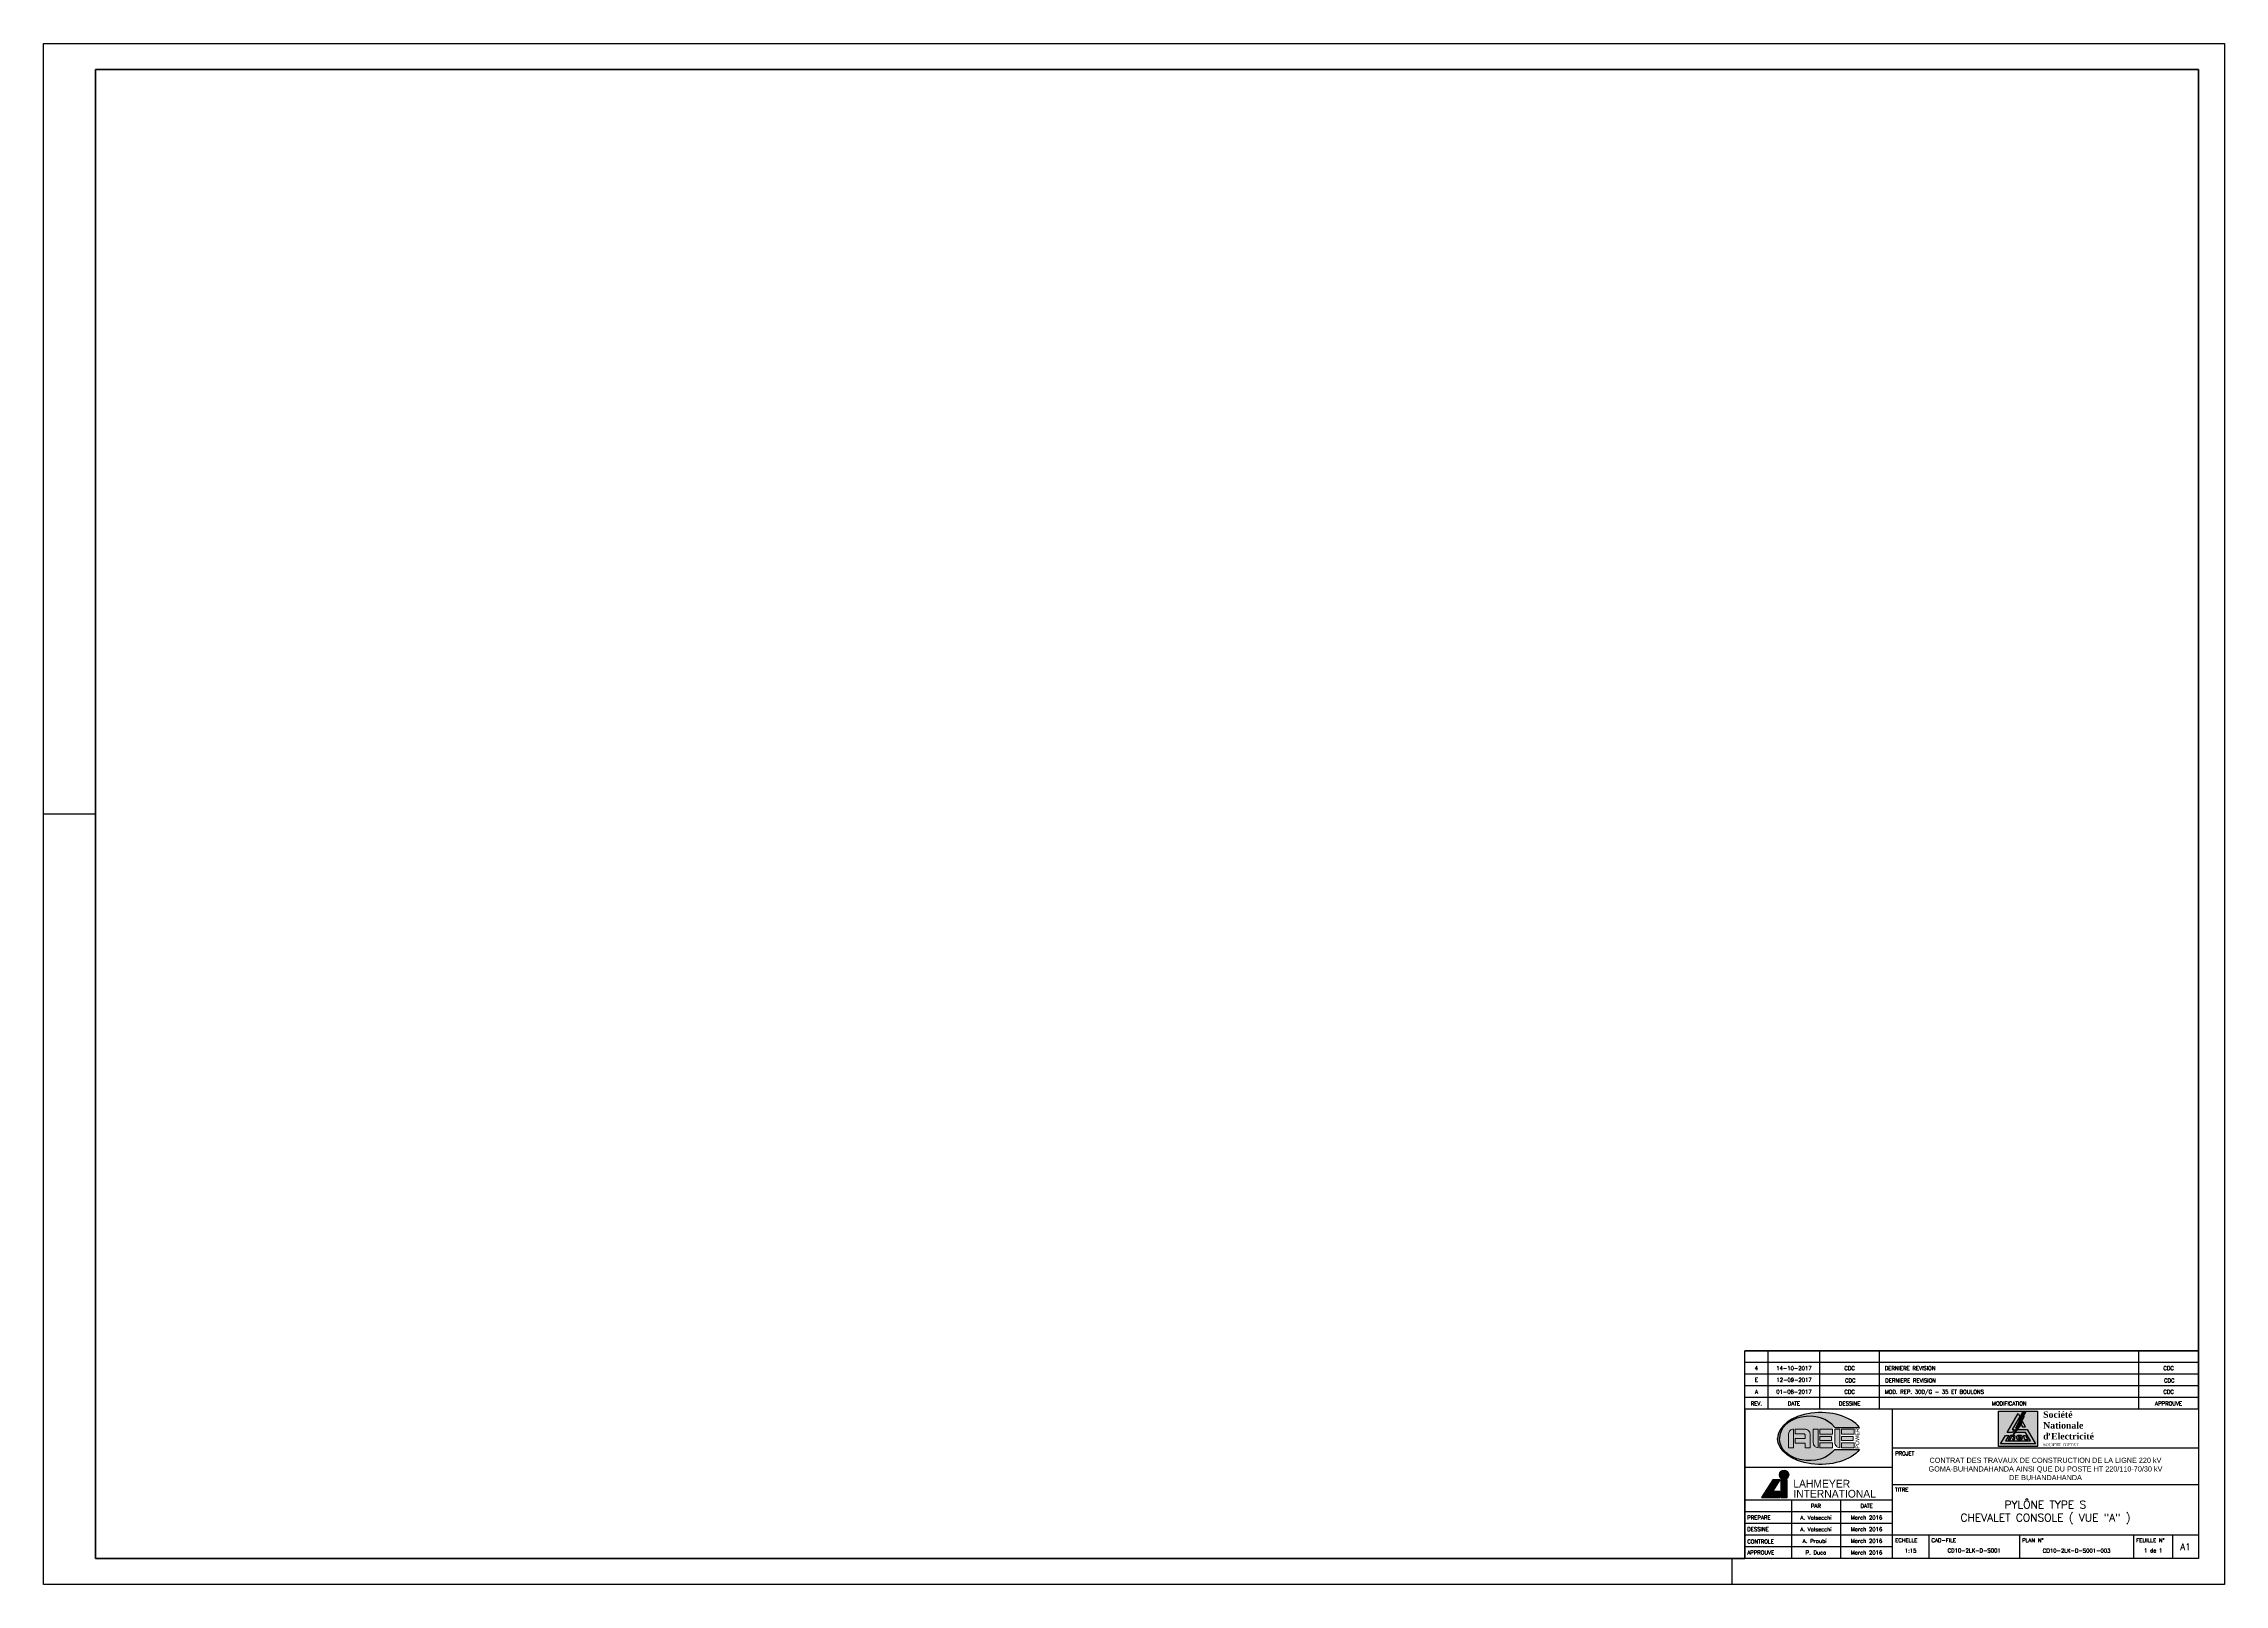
# Paper-space layout 'Layout1' of a CAD drawing. Header units: feet, sheet in millimetres. Extents: x 18 to 859, y 2 to 596.
# The model-space entities are those that its viewports show. They can reach past a viewport. Long polylines and large blocks are cut down to what shows.
import ezdxf
from ezdxf.enums import TextEntityAlignment as Align

# ---------------------------------------------------------------- set-up
doc = ezdxf.new("R2010")
doc.units = ezdxf.units.FT
doc.header["$LTSCALE"] = 150
doc.header["$MEASUREMENT"] = 0
for name, color, linetype in [('LS', 7, 'CONTINUOUS'), ('SELLO', 7, 'CONTINUOUS'), ('SELLO-MODIFI', 7, 'CONTINUOUS')]:
    doc.layers.add(name, color=color, linetype=linetype)
doc.styles.add('ARIAL', font='arial.ttf')
doc.styles.add('ROMANS', font='romans.shx', dxfattribs={"height": 2.5})
doc.styles.add('SWIS', font='swissl.ttf')
doc.styles.add('TIMES', font='times.ttf')
doc.styles.add('TIMESNEGRITA', font='timesbd.ttf')

# ---------------------------------------------------------------- blocks, each defined once
blk = doc.blocks.new('LOGO SNEL')
at = {"layer": 'SELLO'}
h = blk.add_hatch(color=170, dxfattribs=at)
h.paths.add_polyline_path([(-3.08, 6.8), (-18.08, 6.8), (-18.08, -6.8), (-3.08, -6.8)])
h.paths.add_polyline_path([(-7.65, 0.74), (-8.92, 0.74), (-9.49, 1.73), (-8.86, 2.83)], flags=16)
h.paths.add_polyline_path([(-8.27, 4.7), (-10.07, 1.41), (-9.68, 1.41), (-10.97, -0.35), (-7.02, -0.35), (-3.86, -5.82), (-17.3, -5.82), (-15.41, -2.54), (-14.14, -2.54), (-15.41, -4.72), (-5.76, -4.72), (-7.65, -1.44), (-11.77, -1.44), (-12.42, -2.33), (-11.14, 0.17), (-11.49, 0.35), (-10.07, 3.14), (-10.42, 3.31), (-8.86, 6.38), (-7.61, 6.48), (-8.59, 4.7)], flags=16)
h.paths.add_polyline_path([(-9.95, 4.72), (-12.88, -0.35), (-12.1, -0.35), (-12.73, -1.44), (-14.78, -1.44), (-10.58, 5.82)], flags=16)
h.paths.add_polyline_path([(-7.7, -2.54), (-6.81, -4.26), (-7.9, -4.26), (-8.53, -2.54)], flags=16)
h.paths.add_polyline_path([(-9.03, -2.9), (-8.93, -3.09), (-8.86, -3.32), (-8.85, -3.52), (-10.41, -3.52), (-10.38, -3.67), (-10.3, -3.76), (-10.29, -3.77), (-10.2, -3.81), (-10.08, -3.83), (-9.99, -3.84), (-9.86, -3.83), (-9.77, -3.8), (-9.67, -3.74), (-9.65, -3.71), (-8.86, -3.71), (-8.93, -3.87), (-9.08, -4.03), (-9.28, -4.14), (-9.49, -4.2), (-9.66, -4.23), (-9.86, -4.25), (-10.11, -4.26), (-10.37, -4.23), (-10.59, -4.18), (-10.79, -4.09), (-10.93, -3.99), (-11.07, -3.83), (-11.15, -3.62), (-11.17, -3.41), (-11.16, -3.21), (-11.09, -3), (-10.99, -2.87), (-10.89, -2.77), (-10.75, -2.68), (-10.55, -2.6), (-10.31, -2.55), (-10.07, -2.54), (-9.82, -2.54), (-9.57, -2.58), (-9.36, -2.66), (-9.18, -2.76)], flags=16)
h.paths.add_polyline_path([(-9.62, -3.12), (-9.59, -3.23), (-10.45, -3.23), (-10.38, -3.1), (-10.27, -3), (-10.12, -2.96), (-9.95, -2.95), (-9.73, -2.99)], flags=0)
h.paths.add_polyline_path([(-12.73, -2.84), (-12.72, -2.84, -0.53324), (-12.35, -3.38), (-12.71, -4.26), (-11.93, -4.26), (-11.72, -3.03, 0.387199), (-12, -2.58, 0.188481), (-12.93, -2.68), (-12.87, -2.54), (-13.47, -2.54), (-14.36, -4.26), (-13.57, -4.26), (-13.09, -3.08, -0.304428)], flags=16)
h = blk.add_hatch(color=50, dxfattribs=at)
h.paths.add_polyline_path([(-14.78, -1.44), (-12.73, -1.44), (-12.1, -0.35), (-12.88, -0.35), (-9.95, 4.72), (-10.58, 5.82)])
h.paths.add_polyline_path([(-8.86, 2.83), (-9.49, 1.73), (-8.92, 0.74), (-7.65, 0.74)])
h.paths.add_polyline_path([(-10.97, -0.35), (-11.77, -1.44), (-7.65, -1.44), (-5.76, -4.72), (-15.41, -4.72), (-14.14, -2.54), (-15.41, -2.54), (-17.3, -5.82), (-3.86, -5.82), (-7.02, -0.35)])
h.paths.add_polyline_path([(-7.7, -2.54), (-8.53, -2.54), (-7.9, -4.26), (-6.81, -4.26)], flags=17)
h.paths.add_polyline_path([(-8.95, -3.05), (-9.01, -2.95), (-9.07, -2.87), (-9.15, -2.79), (-9.23, -2.73), (-9.31, -2.68), (-9.41, -2.64), (-9.52, -2.6), (-9.63, -2.57), (-9.76, -2.55), (-9.89, -2.54), (-10.03, -2.54), (-10.11, -2.54), (-10.24, -2.55), (-10.37, -2.56), (-10.49, -2.59), (-10.6, -2.62), (-10.7, -2.66), (-10.79, -2.71), (-10.87, -2.76), (-10.9, -2.79), (-10.99, -2.87), (-11.05, -2.95), (-11.11, -3.05), (-11.14, -3.16), (-11.17, -3.27), (-11.17, -3.4), (-11.17, -3.44), (-11.16, -3.56), (-11.13, -3.67), (-11.09, -3.78), (-11.03, -3.87), (-10.96, -3.96), (-10.87, -4.03), (-10.83, -4.06), (-10.74, -4.11), (-10.64, -4.16), (-10.54, -4.19), (-10.42, -4.22), (-10.3, -4.24), (-10.17, -4.25), (-10.03, -4.26), (-9.92, -4.25), (-9.78, -4.25), (-9.66, -4.23), (-9.54, -4.21), (-9.43, -4.19), (-9.33, -4.15), (-9.24, -4.12), (-9.14, -4.06), (-9.04, -3.99), (-8.97, -3.91), (-8.91, -3.81), (-8.86, -3.71), (-9.62, -3.71), (-9.8, -3.82), (-10.04, -3.84), (-10.27, -3.79), (-10.38, -3.67), (-10.41, -3.52), (-8.85, -3.52), (-8.86, -3.38), (-8.88, -3.26), (-8.91, -3.15)], flags=17)
h.paths.add_polyline_path([(-9.59, -3.23), (-10.45, -3.23), (-10.38, -3.1), (-10.27, -3), (-10.12, -2.96), (-9.95, -2.95), (-9.73, -2.99), (-9.62, -3.12)], flags=16)
h.paths.add_polyline_path([(-12.35, -3.38), (-12.71, -4.26), (-11.93, -4.26), (-11.72, -3.03, 0.387199), (-12, -2.58, 0.188481), (-12.93, -2.68), (-12.87, -2.54), (-13.47, -2.54), (-14.36, -4.26), (-13.57, -4.26), (-13.09, -3.08, -0.304428), (-12.73, -2.84), (-12.72, -2.84, -0.53324)], flags=17)
blk.add_hatch(color=10, dxfattribs=at).paths.add_polyline_path([(-11.14, 0.17), (-11.49, 0.35), (-10.07, 3.14), (-10.42, 3.31), (-8.86, 6.38), (-7.61, 6.48), (-8.59, 4.7), (-8.27, 4.7), (-10.07, 1.41), (-9.68, 1.41), (-12.42, -2.33)])
at = {"layer": 'SELLO', "color": 170}
blk.add_lwpolyline([(-18.08, 6.8), (-3.08, 6.8), (-3.08, -6.8), (-18.08, -6.8)], close=True, dxfattribs=at)
at = {"layer": 'SELLO', "color": 50}
for points in [[(-14.78, -1.44), (-10.58, 5.82), (-9.95, 4.72), (-12.88, -0.35), (-12.1, -0.35), (-12.73, -1.44)], [(-8.92, 0.74), (-7.65, 0.74), (-8.86, 2.83), (-9.49, 1.73)], [(-10.9, -2.79), (-10.99, -2.87), (-11.05, -2.95), (-11.11, -3.05), (-11.14, -3.16), (-11.17, -3.27), (-11.17, -3.4), (-11.17, -3.44), (-11.16, -3.56), (-11.13, -3.67), (-11.09, -3.78), (-11.03, -3.87), (-10.96, -3.96), (-10.87, -4.03), (-10.83, -4.06), (-10.74, -4.11), (-10.64, -4.16), (-10.54, -4.19), (-10.42, -4.22), (-10.3, -4.24), (-10.17, -4.25), (-10.03, -4.26), (-9.92, -4.25), (-9.78, -4.25), (-9.66, -4.23), (-9.54, -4.21), (-9.43, -4.19), (-9.33, -4.15), (-9.24, -4.12), (-9.14, -4.06), (-9.04, -3.99), (-8.97, -3.91), (-8.91, -3.81), (-8.86, -3.71), (-9.65, -3.71), (-9.67, -3.74), (-9.77, -3.8), (-9.86, -3.83), (-9.99, -3.84), (-10.08, -3.83), (-10.2, -3.81), (-10.29, -3.77), (-10.3, -3.76), (-10.38, -3.67), (-10.41, -3.52), (-8.85, -3.52), (-8.86, -3.38), (-8.88, -3.26), (-8.91, -3.15), (-8.95, -3.05), (-9.01, -2.95), (-9.07, -2.87), (-9.15, -2.79), (-9.23, -2.73), (-9.31, -2.68), (-9.41, -2.64), (-9.52, -2.6), (-9.63, -2.57), (-9.76, -2.55), (-9.89, -2.54), (-10.03, -2.54), (-10.11, -2.54), (-10.24, -2.55), (-10.37, -2.56), (-10.49, -2.59), (-10.6, -2.62), (-10.7, -2.66), (-10.79, -2.71), (-10.87, -2.76)], [(-9.99, -2.95), (-10.12, -2.96), (-10.23, -2.99), (-10.29, -3.02), (-10.38, -3.1), (-10.43, -3.2), (-10.44, -3.23), (-9.59, -3.23), (-9.62, -3.12), (-9.7, -3.03), (-9.71, -3.02), (-9.8, -2.97), (-9.92, -2.95)], [(-6.81, -4.26), (-7.9, -4.26), (-8.53, -2.54), (-7.7, -2.54)]]:
    blk.add_lwpolyline(points, close=True, dxfattribs=at)
at = {"layer": 'SELLO', "color": 10}
blk.add_lwpolyline([(-11.14, 0.17), (-11.49, 0.35), (-10.07, 3.14), (-10.42, 3.31), (-8.86, 6.38), (-7.61, 6.48), (-8.59, 4.7), (-8.27, 4.7), (-10.07, 1.41), (-9.68, 1.41), (-12.42, -2.33)], close=True, dxfattribs=at)
at = {"layer": 'SELLO', "color": 50}
blk.add_lwpolyline([(-10.97, -0.35), (-7.02, -0.35), (-3.86, -5.82), (-17.3, -5.82), (-15.41, -2.54), (-14.14, -2.54), (-15.41, -4.72), (-5.76, -4.72), (-7.65, -1.44), (-11.77, -1.44)], dxfattribs=at)
blk.add_lwpolyline([(-12.73, -2.84), (-12.72, -2.84, -0.53324), (-12.35, -3.38), (-12.71, -4.26), (-11.93, -4.26), (-11.72, -3.03, 0.387199), (-12, -2.58, 0.188481), (-12.93, -2.68), (-12.87, -2.54), (-13.47, -2.54), (-14.36, -4.26), (-13.57, -4.26), (-13.09, -3.08, -0.304428)], format="xyb", close=True, dxfattribs=at)
at = {"layer": 'SELLO'}
for s, height, style, p in [('SOCIETE  D ETAT', 1.0938, 'TIMES', (-0.9, -6.16)), (',', 2.5, 'TIMESNEGRITA', (1, -1.03)), (',', 1.09, 'TIMES', (7.74, -5.24))]:
    blk.add_text(s, height=height, dxfattribs=dict(at, style=style)).set_placement(p, align=Align.MIDDLE_LEFT)
at = {"layer": 'SELLO', "insert": (-0.9, 1.28), "char_height": 2.5, "width": 21.0938, "attachment_point": 4, "style": 'TIMESNEGRITA'}
blk.add_mtext('Société\\PNationale\\Pd Electricité', dxfattribs=at)
blk = doc.blocks.new('LOGO LAHMEYER')
at = {"layer": 'SELLO', "true_color": 0x231f20}
h = blk.add_hatch(color=250, dxfattribs=at)
h.dxf.hatch_style = 1
h.paths.add_polyline_path([(-14.55, -5.31), (-12.12, -5.31), (-12.12, 1.57), (-14.55, 1.57)])
h.paths.add_polyline_path([(-14.98, -5.31), (-14.98, -2.89), (-17.59, -2.89), (-14.81, 1.57), (-17.67, 1.57), (-21.98, -5.31)])
at = {"layer": 'SELLO', "true_color": 0xee1c25}
h = blk.add_hatch(color=240, dxfattribs=at)
h.dxf.hatch_style = 1
edge = h.paths.add_edge_path()
edge.add_arc((-13.33, 3.51), 1.8, 0, 360)
at = {"layer": 'SELLO', "color": 250, "true_color": 0x231f20}
for points in [[(-14.98, -5.31), (-14.98, -2.89), (-17.59, -2.89), (-14.81, 1.57), (-17.67, 1.57), (-21.98, -5.31)], [(-14.55, -5.31), (-12.12, -5.31), (-12.12, 1.57), (-14.55, 1.57)]]:
    blk.add_lwpolyline(points, close=True, dxfattribs=at)
at = {"layer": 'SELLO', "color": 240, "true_color": 0xee1c25}
blk.add_circle((-13.33, 3.51), 1.8, dxfattribs=at)
at = {"layer": 'SELLO', "color": 250, "true_color": 0x231f20, "style": 'ARIAL', "width": 0.95}
blk.add_text('LAHMEYER', height=3, dxfattribs=at).set_placement((-9.74, 1.57), align=Align.TOP_LEFT)
blk.add_text('INTERNATIONAL', height=3, dxfattribs=at).set_placement((-9.74, -6.2), align=Align.BOTTOM_LEFT)
blk = doc.blocks.new('LOGO AEE')
at = {"layer": 'SELLO', "true_color": 0x2e4894, "transparency": 33554687}
h = blk.add_hatch(color=167, dxfattribs=at)
h.dxf.hatch_style = 1
edge = h.paths.add_edge_path()
edge.add_ellipse((0.8, 0), major_axis=(-16.61, 0), ratio=0.602151, start_angle=205.37693, end_angle=360)
edge.add_ellipse((0.8, 0), major_axis=(-16.61, 0), ratio=0.602151, start_angle=0, end_angle=154.62307)
edge.add_line((15.81, -4.29), (6.23, -4.29))
edge.add_ellipse((-3.66, 0), major_axis=(-11.43, 0), ratio=0.75, start_angle=0, end_angle=150, ccw=False)
edge.add_ellipse((-3.66, 0), major_axis=(-11.43, 0), ratio=0.75, start_angle=210, end_angle=360, ccw=False)
edge.add_line((6.23, 4.29), (15.81, 4.29))
at = {"layer": 'SELLO', "lineweight": 0, "true_color": 0x615b56}
h = blk.add_hatch(color=251, dxfattribs=at)
h.dxf.hatch_style = 1
h.paths.add_polyline_path([(13.74, 3.57), (8.83, 3.57), (8.83, 1.68), (13.74, 1.68)])
h.paths.add_polyline_path([(8.18, 3.57), (6.3, 3.57), (6.3, -1.63), (6.32, -1.93), (6.41, -2.33), (6.59, -2.68), (6.85, -3.01), (7.04, -3.19), (7.39, -3.4), (7.77, -3.53), (8.18, -3.57)])
h.paths.add_polyline_path([(13.33, 0.77), (8.83, 0.77), (8.83, -0.76), (13.33, -0.76)])
h.paths.add_polyline_path([(13.74, -1.73), (8.83, -1.73), (8.83, -3.57), (13.74, -3.57)])
h.paths.add_polyline_path([(5.41, 3.57), (0.49, 3.57), (0.49, 1.68), (5.41, 1.68)])
h.paths.add_polyline_path([(-0.15, 3.57), (-2.03, 3.57), (-2.03, -1.63), (-2.01, -1.93), (-1.91, -2.33), (-1.74, -2.68), (-1.48, -3.01), (-1.29, -3.19), (-0.94, -3.4), (-0.56, -3.53), (-0.15, -3.57)])
h.paths.add_polyline_path([(5, 0.77), (0.49, 0.77), (0.49, -0.76), (5, -0.76)])
h.paths.add_polyline_path([(5.41, -1.73), (0.49, -1.73), (0.49, -3.57), (5.41, -3.57)])
h.paths.add_polyline_path([(-9.67, 3.57), (-9.93, 3.56), (-10.33, 3.47), (-10.69, 3.29), (-11.01, 3.04), (-11.17, 2.88), (-11.38, 2.54), (-11.51, 2.15), (-11.55, 1.73), (-11.55, -3.57), (-9.67, -3.57)])
h.paths.add_polyline_path([(-5.34, 3.57), (-9.04, 3.57), (-9.04, 1.73), (-5.77, 1.73), (-5.59, 1.73), (-5.26, 1.56), (-5.2, 1.45), (-5.13, 1.02), (-5.13, -0.02), (-9.04, -0.02), (-9.04, -1.84), (-5.13, -1.84), (-5.13, -3.57), (-3.3, -3.57), (-3.3, 1.73), (-3.31, 1.99), (-3.41, 2.38), (-3.61, 2.73), (-3.89, 3.04), (-4.15, 3.25), (-4.51, 3.43), (-4.91, 3.54)])
at = {"layer": 'SELLO', "color": 251, "lineweight": 0, "true_color": 0x615b56}
for points in [[(-9.67, 3.57), (-9.93, 3.56), (-10.33, 3.47), (-10.69, 3.29), (-11.01, 3.04), (-11.17, 2.88), (-11.38, 2.54), (-11.51, 2.15), (-11.55, 1.73), (-11.55, -3.57), (-9.67, -3.57)], [(-5.34, 3.57), (-9.04, 3.57), (-9.04, 1.73), (-5.77, 1.73), (-5.59, 1.73), (-5.26, 1.56), (-5.2, 1.45), (-5.13, 1.02), (-5.13, -0.02), (-9.04, -0.02), (-9.04, -1.84), (-5.13, -1.84), (-5.13, -3.57), (-3.3, -3.57), (-3.3, 1.73), (-3.31, 1.99), (-3.41, 2.38), (-3.61, 2.73), (-3.89, 3.04), (-4.15, 3.25), (-4.51, 3.43), (-4.91, 3.54)], [(-0.15, 3.57), (-2.03, 3.57), (-2.03, -1.63), (-2.01, -1.93), (-1.91, -2.33), (-1.74, -2.68), (-1.48, -3.01), (-1.29, -3.19), (-0.94, -3.4), (-0.56, -3.53), (-0.15, -3.57)], [(5.41, 3.57), (0.49, 3.57), (0.49, 1.68), (5.41, 1.68)], [(5, 0.77), (0.49, 0.77), (0.49, -0.76), (5, -0.76)], [(8.18, 3.57), (6.3, 3.57), (6.3, -1.63), (6.32, -1.93), (6.41, -2.33), (6.59, -2.68), (6.85, -3.01), (7.04, -3.19), (7.39, -3.4), (7.77, -3.53), (8.18, -3.57)], [(13.74, 3.57), (8.83, 3.57), (8.83, 1.68), (13.74, 1.68)], [(13.33, 0.77), (8.83, 0.77), (8.83, -0.76), (13.33, -0.76)], [(5.41, -1.73), (0.49, -1.73), (0.49, -3.57), (5.41, -3.57)], [(13.74, -1.73), (8.83, -1.73), (8.83, -3.57), (13.74, -3.57)]]:
    blk.add_lwpolyline(points, close=True, dxfattribs=at)
at = {"layer": 'SELLO', "color": 167, "true_color": 0x2e4894}
for points in [[(6.23, 4.29), (15.81, 4.29)], [(6.23, -4.29), (15.81, -4.29)]]:
    blk.add_lwpolyline(points, dxfattribs=at)
for centre, major_axis, ratio, start_param in [((0.8, 0), (-16.61, 0), 0.602151, 3.584504), ((-3.66, 0), (-11.43, 0), 0.75, 3.665191)]:
    blk.add_ellipse(centre, major_axis=major_axis, ratio=ratio, start_param=start_param, end_param=6.283185, dxfattribs=at)
at = {"layer": 'SELLO', "color": 167, "true_color": 0x2e4894, "extrusion": (0, 0, -1)}
for centre, major_axis, ratio, start_param in [((-3.66, 0), (-11.43, 0), 0.75, 3.665191), ((0.8, 0), (-16.61, 0), 0.602151, 3.584504)]:
    blk.add_ellipse(centre, major_axis=major_axis, ratio=ratio, start_param=start_param, end_param=6.283185, dxfattribs=at)
at = {"layer": 'SELLO', "color": 13, "true_color": 0xd3505e, "style": 'SWIS'}
blk.add_text('POWER', height=1.5, rotation=90, dxfattribs=at).set_placement((14.91, 0), align=Align.MIDDLE)

psp = doc.layouts.get("Layout1")

# ---------------------------------------------------------------- linework, layer by layer
at = {"layer": 'LS', "color": 8}
psp.add_lwpolyline([(37.92, 585.92), (37.92, 11.92), (673.92, 11.92), (673.92, 91.92), (848.92, 91.92), (848.92, 585.92), (37.92, 585.92)], close=True, dxfattribs=at)
at = {"layer": 'SELLO'}
for p, q in [((37.92, 298.92), (17.92, 298.92)), ((668.92, 11.92), (668.92, 1.92))]:
    psp.add_line(p, q, dxfattribs=at)
at = {"layer": 'SELLO', "color": 2}
for p, q in [((848.92, 91.92), (673.92, 91.92)), ((848.92, 87.42), (673.92, 87.42)), ((682.92, 69.42), (682.92, 91.92)), ((702.92, 69.42), (702.92, 91.92)), ((725.92, 69.42), (725.92, 91.92)), ((825.92, 69.42), (825.92, 91.92)), ((848.92, 82.92), (673.92, 82.92)), ((848.92, 78.42), (673.92, 78.42)), ((730.92, 40.42), (730.92, 69.42)), ((848.92, 54.42), (730.92, 54.42)), ((730.92, 46.92), (673.92, 46.92)), ((730.92, 34.42), (673.92, 34.42)), ((691.92, 34.42), (691.92, 11.92)), ((710.92, 34.42), (710.92, 11.92)), ((730.92, 29.92), (673.92, 29.92)), ((730.92, 25.42), (673.92, 25.42)), ((730.92, 20.92), (673.92, 20.92)), ((730.92, 11.92), (730.92, 20.92)), ((744.92, 20.92), (744.92, 11.92)), ((779.92, 20.92), (779.92, 11.92)), ((823.92, 20.92), (823.92, 11.92)), ((838.92, 20.92), (838.92, 11.92)), ((730.92, 16.42), (673.92, 16.42))]:
    psp.add_line(p, q, dxfattribs=at)
at = {"layer": 'SELLO', "color": 8}
for p, q in [((673.92, 69.42), (673.92, 91.92)), ((848.92, 69.42), (848.92, 91.92)), ((673.92, 69.42), (673.92, 11.92)), ((848.92, 69.42), (673.92, 69.42)), ((848.92, 69.42), (848.92, 11.92)), ((848.92, 11.92), (673.92, 11.92))]:
    psp.add_line(p, q, dxfattribs=at)
at = {"layer": 'SELLO', "color": 3}
psp.add_line((848.92, 73.92), (673.92, 73.92), dxfattribs=at)
at = {"layer": 'SELLO'}
psp.add_lwpolyline([(17.92, 595.92), (858.92, 595.92), (858.92, 1.92), (17.92, 1.92)], close=True, dxfattribs=at)
at = {"layer": 'SELLO', "color": 8}
psp.add_lwpolyline([(37.92, 585.92), (848.92, 585.92), (848.92, 11.92), (37.92, 11.92)], close=True, dxfattribs=at)
at = {"layer": 'SELLO', "color": 5}
psp.add_lwpolyline([(730.92, 40.42), (848.92, 40.42), (848.92, 20.92), (730.92, 20.92)], close=True, dxfattribs=at)

# ---------------------------------------------------------------- block references
at = {"layer": 'SELLO', "color": 4}
for name, p in [('LOGO AEE', (702.42, 58.17)), ('LOGO LAHMEYER', (702.42, 40.67))]:
    psp.add_blockref(name, p, dxfattribs=at)
at = {"layer": 'SELLO'}
psp.add_blockref('LOGO SNEL', (789.92, 61.92), dxfattribs=at)

# ---------------------------------------------------------------- texts
at = {"layer": 'SELLO', "color": 2, "style": 'ROMANS'}
for s, height, p in [('REV.', 1.5, (678.42, 71.67)), ('DATE', 1.5, (692.92, 71.67)), ('DESSINE', 1.5, (714.42, 71.67)), ('MODIFICATION', 1.5, (775.92, 71.67)), ('APPROUVE', 1.5, (837.42, 71.67)), ('A. Valsecchi', 1.5, (701.42, 27.67)), ('PAR', 1.5, (701.42, 32.17)), ('March 2016', 1.5, (720.92, 27.67)), ('DATE', 1.5, (720.92, 32.17)), ('A. Valsecchi', 1.5, (701.42, 23.17)), ('A. Proubi ', 1.5, (701.42, 18.67)), ('March 2016', 1.5, (720.92, 23.17)), ('March 2016', 1.5, (720.92, 18.67)), ('A1', 2.5, (843.92, 16.42)), ('P. Duca', 1.5, (701.42, 14.17)), ('March 2016', 1.5, (720.92, 14.17))]:
    psp.add_text(s, height=height, dxfattribs=at).set_placement(p, align=Align.MIDDLE)
for s, p in [('PROJET', (731.92, 52.42)), ('TITRE', (731.92, 38.42)), ('PREPARE', (674.92, 27.67)), ('CONTROLE', (674.92, 18.42)), ('DESSINE', (674.92, 23.17)), ('ECHELLE', (731.92, 18.92)), ('CAD-FILE', (745.92, 18.92)), ('PLAN N%%D', (780.92, 18.92)), ('FEUILLE N%%D', (824.92, 18.92)), ('APPROUVE', (674.92, 14.17))]:
    psp.add_text(s, height=1.5, dxfattribs=at).set_placement(p, align=Align.MIDDLE_LEFT)
for s, p in [('1:15', (737.92, 14.17)), ('CD10-2LK-D-S001', (762.42, 14.24)), ('1 de 1', (831.42, 14.24))]:
    psp.add_text(s, height=1.5, dxfattribs=at).set_placement(p, align=Align.CENTER)
at = {"layer": 'SELLO', "color": 3, "style": 'ROMANS'}
psp.add_text('CD10-2LK-D-S001-003', height=1.5, dxfattribs=at).set_placement((801.92, 14.17), align=Align.CENTER)
at = {"layer": 'SELLO', "attachment_point": 5}
for s, insert, char_height, style in [('{\\C2;CONTRAT DES TRAVAUX DE CONSTRUCTION DE LA LIGNE 220 kV GOMA-BUHANDAHANDA AINSI QUE DU POSTE HT 220/110-70/30 kV\\PDE BUHANDAHANDA}', (789.92, 46.42), 2, 'ARIAL'), ('{\\C4;PYLÔNE TYPE S\\P\\C3;CHEVALET CONSOLE ( VUE "A" )}', (789.92, 29.67), 3, 'ROMANS')]:
    psp.add_mtext_dynamic_manual_height_columns(s, width=118, gutter_width=12.5, heights=[0], dxfattribs=dict(at, insert=insert, char_height=char_height, style=style))
at = {"layer": 'SELLO-MODIFI', "color": 2, "style": 'ROMANS'}
for s, p in [('4', (678.44, 85.25)), ('14-10-2017', (692.94, 85.25)), ('CDC', (714.44, 85.25)), ('CDC', (837.44, 85.25)), ('A', (678.42, 76.17)), ('E', (678.46, 80.75)), ('01-08-2017', (692.92, 76.17)), ('12-09-2017', (692.96, 80.75)), ('CDC', (714.42, 76.17)), ('CDC', (714.66, 80.53)), ('CDC', (837.42, 76.17)), ('CDC', (837.66, 80.53))]:
    psp.add_text(s, height=1.5, dxfattribs=at).set_placement(p, align=Align.MIDDLE)
for s, p in [('DERNIERE REVISION', (727.94, 85.25)), ('MOD. REP. 30D/G - 35 ET BOULONS', (727.92, 76.17)), ('DERNIERE REVISION', (728.16, 80.53))]:
    psp.add_text(s, height=1.5, dxfattribs=at).set_placement(p, align=Align.MIDDLE_LEFT)

doc.saveas('drawing.dxf')
